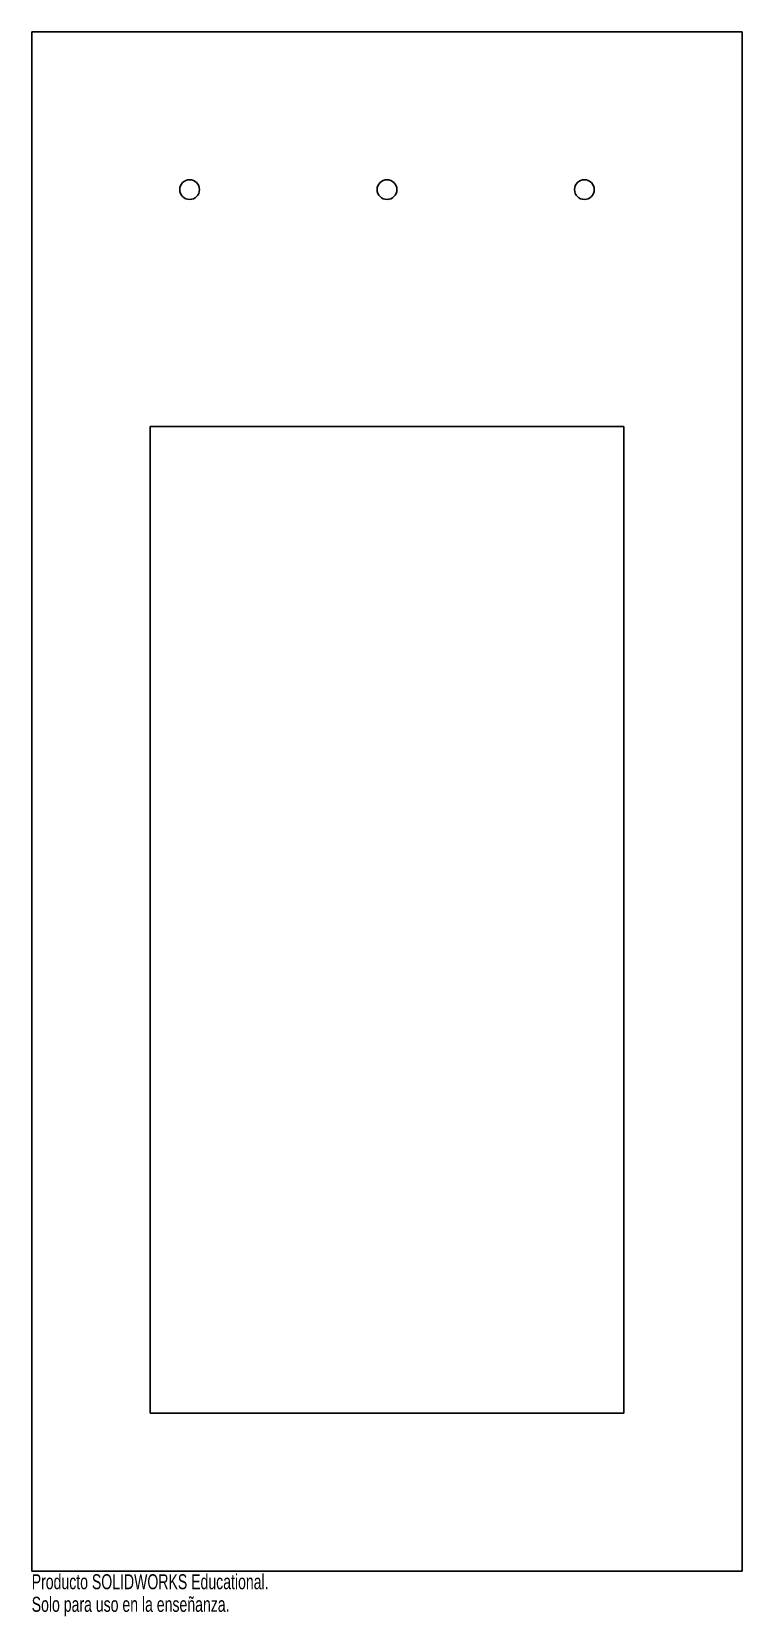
# Model space of a CAD drawing. Header units: inches. Extents: x -4.5 to 4.5, y -0.6 to 19.5.
import ezdxf

# ---------------------------------------------------------------- set-up
doc = ezdxf.new("R2010")
doc.units = ezdxf.units.IN
doc.header["$MEASUREMENT"] = 0
doc.styles.add('SLDTEXTSTYLE0', font='TXT', dxfattribs={"width": 0.7})

msp = doc.modelspace()

# ---------------------------------------------------------------- linework, layer by layer
at = {"color": 7, "linetype": 'Continuous', "lineweight": 25}
for p, q in [((-4.5, 19.5), (4.5, 19.5)), ((-4.5, 19.5), (-4.5, 0)), ((4.5, 19.5), (4.5, 0)), ((3, 14.5), (-3, 14.5)), ((-3, 14.5), (-3, 2)), ((3, 2), (3, 14.5)), ((-3, 2), (3, 2)), ((-4.5, 0), (4.5, 0))]:
    msp.add_line(p, q, dxfattribs=at)
for centre in [(-2.5, 17.5), (0, 17.5), (2.5, 17.5)]:
    msp.add_circle(centre, 0.125, dxfattribs=at)

# ---------------------------------------------------------------- texts
at = {"color": 7, "linetype": 'Continuous', "char_height": 0.1903, "attachment_point": 1, "style": 'SLDTEXTSTYLE0'}
for s, insert in [('Producto SOLIDWORKS Educational.', (-4.5, -0.04)), ('Solo para uso en la enseñanza.', (-4.5, -0.326))]:
    msp.add_mtext(s, dxfattribs=dict(at, insert=insert))

doc.saveas('drawing.dxf')
